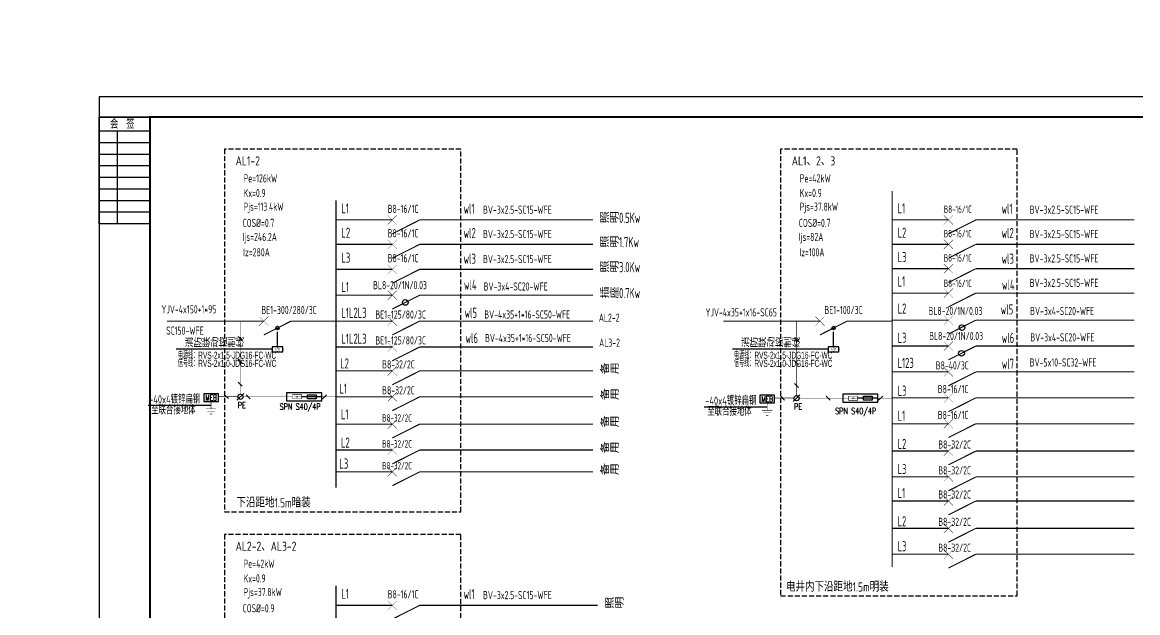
# Model space of a CAD drawing. Extents: x 2166032 to 5302137, y 581493 to 2416206.
# Drawn here: x 2799633 to 2854561, y 1151286 to 1180353 of the extents above; entities that cross this region are included whole.
import ezdxf
from ezdxf.enums import TextEntityAlignment as Align

# ---------------------------------------------------------------- set-up
doc = ezdxf.new("R2010")
doc.units = 0
doc.header["$LTSCALE"] = 1000
doc.header["$MEASUREMENT"] = 0
for name, pattern in [('ACAD_ISO06W100', [37.5, 24, -3, 0.5, -3, 0.5, -3, 0.5, -3]), ('CENTER2', [1.14, 0.75, -0.13, 0.13, -0.13]), ('CONTINOUS', [0]), ('DASH', [0.35, 0.25, -0.1]), ('HIDDEN', [0.375, 0.25, -0.125])]:
    doc.linetypes.add(name, pattern=pattern)
for name, color, linetype in [('B', 7, 'HIDDEN'), ('BXT', 4, 'Continuous'), ('DOTLN', 2, 'Continuous'), ('E-SYST', 7, 'Continuous'), ('E-TEXT', 6, 'Continuous'), ('ELEMENT', 100, 'Continuous'), ('EQUIP', 80, 'Continuous'), ('EQUIP-消防', 3, 'Continuous'), ('PUB_TITLE', 137, 'Continuous'), ('SHTLN', 4, 'Continuous'), ('SIG_TEXT', 7, 'Continuous'), ('SYST', 7, 'Continuous'), ('TEL_TEXT', 7, 'Continuous'), ('TERM', 2, 'Continuous'), ('WALL', 8, 'Continuous'), ('WIRE', 6, 'Continuous'), ('WIRE-接地', 4, 'Continuous'), ('给排水文本', 30, 'Continuous')]:
    doc.layers.add(name, color=color, linetype=linetype)
doc.styles.add('_COMPLEX', font='COMPLEX', dxfattribs={"width": 0.6})
doc.styles.add('_TEL_DIM', font='@tssdeng.shx', dxfattribs={"width": 0.8, "height": 3.5, "bigfont": '!tssdchn.shx'})
doc.styles.add('DIM_FONT', font='simplex_.ttf', dxfattribs={"width": 0.7})
doc.styles.add('FS', font='arr.shx', dxfattribs={"width": 0.75, "bigfont": 'fs.shx'})
doc.styles.add('HZTXT', font='tssdeng.shx', dxfattribs={"width": 0.7, "bigfont": 'tssdchn.shx'})
doc.styles.get("Standard").update_dxf_attribs({"font": 'tssdeng.shx', "bigfont": 'tssdchn.shx'})
doc.styles.add('TSSD_REIN', font='tssdeng.shx', dxfattribs={"width": 0.7, "bigfont": 'tssdchn.shx'})
doc.styles.add('样式 1', font='tssdeng.shx', dxfattribs={"width": 0.7, "bigfont": 'tssdchn.shx'})

# ---------------------------------------------------------------- blocks, each defined once
blk = doc.blocks.new('1107AA')
at = {"color": 3, "linetype": 'Continuous'}
for points, const_width in [([(0, -7.5), (-3.79, 0)], 0.3), ([(1.25, 1.25), (-1.25, -1.25)], 0.1), ([(-1.25, 1.25), (1.25, -1.25)], 0.1)]:
    blk.add_lwpolyline(points, dxfattribs=dict(at, const_width=const_width))
blk = doc.blocks.new('$element$00000286')
at = {"const_width": 0.0233}
for points in [[(0, 0), (0, -0.375)], [(-0.25, -0.375), (0.25, -0.375)], [(-0.188, -0.5), (0.188, -0.5)], [(-0.062, -0.625), (0.062, -0.625)]]:
    blk.add_lwpolyline(points, dxfattribs=at)
at = {"flags": 9}
blk.add_attdef('S', (0, 0), '', height=0.00000667, dxfattribs=at)
blk = doc.blocks.new('_LINKPT1')
blk.add_line((0, 0), (0, 0))
blk = doc.blocks.new('FC1O39RR')
for p, q in [((0.66, 0.34), (-0.66, 0.34)), ((-0.66, 0.34), (-0.66, -0.34)), ((0.66, -0.34), (0.66, 0.34)), ((-0.66, -0.34), (0.66, -0.34))]:
    blk.add_line(p, q)
at = {"xscale": 0.002857142857142999, "yscale": 0.002857142857142999, "zscale": 0.002857142857142999}
for p in [(-0.66, 0), (0, 0.34), (0.66, 0), (0, -0.34)]:
    blk.add_blockref('_LINKPT1', p, dxfattribs=at)
at = {"style": '_COMPLEX', "width": 0.6, "flags": 8}
blk.add_attdef('$TEXT$', text='', height=0.515, dxfattribs=at).set_placement((0, 0), align=Align.MIDDLE_CENTER)
at = {"flags": 9}
blk.add_attdef('A', (0, 0), '', height=0.0000286, dxfattribs=at)
blk = doc.blocks.new('$TelecSys$00000008')
blk.add_line((0.4, 0.4), (-0.4, -0.4))
blk = doc.blocks.new('$TelecSys$00000006')
blk.add_line((-1.32, -1.32), (1.32, 1.32))
blk.add_circle((0, 0), 1)
blk = doc.blocks.new('_M12')
for p, q in [((-0.1, -0.717), (-0.1, -0.283)), ((-0.1, -0.283), (0.1, -0.283)), ((0.1, -0.283), (0.1, -0.717)), ((0.1, -0.717), (-0.1, -0.717))]:
    blk.add_line(p, q)
blk.add_lwpolyline([(0, 0), (0, -1)])
at = {"width": 0.8, "flags": 9}
blk.add_attdef('S', (0.25, -0.5), '', height=0.2, dxfattribs=at)
blk = doc.blocks.new('$element$00000532')
at = {"const_width": 0.0233}
for points in [[(0, 0), (0, -0.283)], [(-0.1, -0.283), (0.1, -0.283), (0.1, -0.717), (-0.1, -0.717), (-0.1, -0.283)], [(0, -1), (0, -0.567)]]:
    blk.add_lwpolyline(points, dxfattribs=at)
for points in [[(-0.033, -0.55), (0.033, -0.55), (0, -0.35), (0.033, -0.55)], [(0.033, -0.55), (0, -0.35), (-0.033, -0.55), (0.033, -0.55)], [(0, -0.367), (-0.033, -0.567), (0.033, -0.567), (0, -0.367)]]:
    blk.add_solid(points)
at = {"flags": 9}
blk.add_attdef('S', (0, 0), '', height=0.00000667, dxfattribs=at)
blk = doc.blocks.new('$equip$00001926')
for p, q in [((0.65, 0.65), (-0.65, 0.65)), ((-0.65, 0.65), (-0.65, 0)), ((-0.65, 0), (0.65, 0)), ((0.65, 0), (0.65, 0.65))]:
    blk.add_line(p, q)
for p in [(-0.65, 0.33), (0, 0.65), (0, 0), (0.65, 0.33)]:
    blk.add_point(p)
at = {"color": 7, "style": '_TEL_DIM'}
blk.add_attdef('$TEXT$', text='', height=0.3, dxfattribs=at).set_placement((0.01, 0.34), align=Align.MIDDLE_CENTER)
at = {"color": 7, "style": '_TEL_DIM', "flags": 1}
blk.add_attdef('A', text='', height=0.00002, dxfattribs=at).set_placement((0, 0), align=Align.MIDDLE_CENTER)
blk = doc.blocks.new('$会签栏$00000001')
at = {"layer": 'PUB_TITLE'}
for p, q in [((-52.6, 0), (-52.6, 25)), ((-46.9, 0), (-46.9, 25)), ((-41.2, 0), (-41.2, 25)), ((-35.5, 0), (-35.5, 25)), ((-29.8, 0), (-29.8, 25)), ((-24.1, 0), (-24.1, 25)), ((-18.4, 0), (-18.4, 25)), ((-12.7, 0), (-12.7, 25)), ((-7, 0), (-7, 25)), ((0, 0), (0, 25)), ((-52.6, 16), (-7, 16))]:
    blk.add_line(p, q, dxfattribs=at)
blk.add_lwpolyline([(0, 25), (0, 0), (-52.6, 0), (-52.6, 25)], close=True, dxfattribs=at)
at = {"layer": 'PUB_TITLE', "color": 0, "style": 'TSSD_REIN', "width": 0.75}
blk.add_text('会  签', height=4.219, rotation=270, dxfattribs=at).set_placement((-5.71, 19.67))

msp = doc.modelspace()

# ---------------------------------------------------------------- linework, layer by layer
for p, q in [((2812198.5, 1164382.7), (2812198.5, 1164871.7)), ((2839586, 1164382.7), (2839586, 1164871.7)), ((2811938.5, 1164252.7), (2807217.2, 1164252.7)), ((2839326, 1164252.7), (2834604.7, 1164252.7)), ((2805825.1, 1161495.6), (2808928, 1161495.6)), ((2833212.4, 1161427.6), (2836315.3, 1161427.6))]:
    msp.add_line(p, q)
for points, const_width in [([(2817627.2, 1170847.5), (2818077.2, 1170397.5)], 18), ([(2817627.2, 1170397.5), (2818077.2, 1170847.5)], 18), ([(2819202.2, 1170622.5), (2817852.2, 1169940)], 54), ([(2817628.2, 1169647.6), (2818078.2, 1169197.6)], 18), ([(2817628.2, 1169197.6), (2818078.2, 1169647.6)], 18), ([(2819203.2, 1169422.6), (2817853.2, 1168740.2)], 54), ([(2845015.7, 1167247.9), (2845465.7, 1166797.9)], 18), ([(2845015.7, 1166797.9), (2845465.7, 1167247.9)], 18), ([(2817628.3, 1167143.4), (2818078.3, 1166693.4)], 18), ([(2817628.3, 1166693.4), (2818078.3, 1167143.4)], 18), ([(2819203.3, 1166918.4), (2817853.3, 1166236)], 54), ([(2846590.7, 1167022.9), (2845240.7, 1166340.5)], 54), ([(2817628.5, 1165868.6), (2818078.5, 1165418.6)], 18), ([(2817628.5, 1165418.6), (2818078.5, 1165868.6)], 18), ([(2819203.5, 1165643.6), (2817853.5, 1164961.2)], 54), ([(2845016.3, 1165913.9), (2845466.3, 1165463.9)], 18), ([(2845016.3, 1165463.9), (2845466.3, 1165913.9)], 18), ([(2846591.3, 1165688.9), (2845241.3, 1165006.5)], 54), ([(2817628.5, 1164593.9), (2818078.5, 1164143.9)], 18), ([(2817628.5, 1164143.9), (2818078.5, 1164593.9)], 18), ([(2845015.8, 1164639.2), (2845465.8, 1164189.2)], 18), ([(2845015.8, 1164189.2), (2845465.8, 1164639.2)], 18), ([(2819203.5, 1164368.9), (2817853.5, 1163686.5)], 54), ([(2846590.8, 1164414.2), (2845240.8, 1163731.8)], 54), ([(2817628.7, 1163414.4), (2818078.7, 1162964.4)], 18), ([(2817628.7, 1162964.4), (2818078.7, 1163414.4)], 18), ([(2845016.1, 1163364.4), (2845466.1, 1162914.4)], 18), ([(2845016.1, 1162914.4), (2845466.1, 1163364.4)], 18), ([(2846591.1, 1163139.4), (2845241.1, 1162457)], 54), ([(2845016.1, 1162089.7), (2845466.1, 1161639.7)], 18), ([(2845016.1, 1161639.7), (2845466.1, 1162089.7)], 18), ([(2846591.1, 1161864.7), (2845241.1, 1161182.2)], 54), ([(2845016.1, 1160814.9), (2845466.1, 1160364.9)], 18), ([(2845016.1, 1160364.9), (2845466.1, 1160814.9)], 18), ([(2846591.1, 1160589.9), (2845241.1, 1159907.5)], 54), ([(2845016, 1159469.6), (2845466, 1159019.6)], 18), ([(2845016, 1159019.6), (2845466, 1159469.6)], 18), ([(2846591, 1159244.6), (2845241, 1158562.1)], 54), ([(2845016, 1158194.8), (2845466, 1157744.8)], 18), ([(2845016, 1157744.8), (2845466, 1158194.8)], 18), ([(2846591, 1157969.8), (2845241, 1157287.4)], 54), ([(2845016, 1157010.1), (2845466, 1156560.1)], 18), ([(2845016, 1156560.1), (2845466, 1157010.1)], 18), ([(2846591, 1156785.1), (2845241, 1156102.6)], 54), ([(2845015.8, 1155664.7), (2845465.8, 1155214.7)], 18), ([(2845015.8, 1155214.7), (2845465.8, 1155664.7)], 18), ([(2846590.8, 1155439.7), (2845240.8, 1154757.3)], 54), ([(2845015.8, 1154390), (2845465.8, 1153940)], 18), ([(2845015.8, 1153940), (2845465.8, 1154390)], 18), ([(2846590.8, 1154165), (2845240.8, 1153482.5)], 54), ([(2817627.2, 1151872.9), (2818077.2, 1151422.9)], 18), ([(2817627.2, 1151422.9), (2818077.2, 1151872.9)], 18), ([(2819202.2, 1151647.9), (2817852.2, 1150965.5)], 54)]:
    msp.add_lwpolyline(points, dxfattribs=dict(const_width=const_width))
at = {"color": 3, "linetype": 'Continuous'}
for points, const_width in [([(2845014.7, 1170847.5), (2845464.7, 1170397.5)], 18), ([(2845014.7, 1170397.5), (2845464.7, 1170847.5)], 18), ([(2846589.7, 1170622.5), (2845239.7, 1169940)], 54), ([(2845015.7, 1169647.6), (2845465.7, 1169197.6)], 18), ([(2845015.7, 1169197.6), (2845465.7, 1169647.6)], 18), ([(2846590.7, 1169422.6), (2845240.7, 1168740.2)], 54), ([(2817628.8, 1168418.2), (2818078.8, 1167968.2)], 18), ([(2817628.8, 1167968.2), (2818078.8, 1168418.2)], 18), ([(2845015.7, 1168447.8), (2845465.7, 1167997.8)], 18), ([(2845015.7, 1167997.8), (2845465.7, 1168447.8)], 18), ([(2819203.8, 1168193.2), (2817853.8, 1167510.7)], 54), ([(2846590.7, 1168222.8), (2845240.7, 1167540.3)], 54), ([(2819203.7, 1163189.4), (2817853.7, 1162507)], 54), ([(2817628.7, 1162139.6), (2818078.7, 1161689.6)], 18), ([(2817628.7, 1161689.6), (2818078.7, 1162139.6)], 18), ([(2819203.7, 1161914.6), (2817853.7, 1161232.2)], 54), ([(2817628.5, 1160794.3), (2818078.5, 1160344.3)], 18), ([(2817628.5, 1160344.3), (2818078.5, 1160794.3)], 18), ([(2819203.5, 1160569.3), (2817853.5, 1159886.9)], 54), ([(2817628.5, 1159519.5), (2818078.5, 1159069.5)], 18), ([(2817628.5, 1159069.5), (2818078.5, 1159519.5)], 18), ([(2819203.5, 1159294.5), (2817853.5, 1158612.1)], 54), ([(2817628.5, 1158444.9), (2818078.5, 1157994.9)], 18), ([(2817628.5, 1157994.9), (2818078.5, 1158444.9)], 18), ([(2819203.5, 1158219.9), (2817853.5, 1157537.5)], 54)]:
    msp.add_lwpolyline(points, dxfattribs=dict(at, const_width=const_width))
for centre, radius in [((2604640.5, 1020101.3), 438608.5), ((2818496.9, 1166561.3), 140.3), ((2845907.3, 1165320.9), 140.3), ((2845884.4, 1164057.1), 140.3)]:
    msp.add_circle(centre, radius)
at = {"layer": 'B'}
for p, q in [((2812198.5, 1164871.7), (2812198.5, 1165302.4)), ((2839586, 1164871.7), (2839586, 1165302.4))]:
    msp.add_line(p, q, dxfattribs=at)
at = {"layer": 'DOTLN', "linetype": 'DASH'}
for p, q in [((2848622.9, 1174115.3), (2836975.2, 1174115.3)), ((2836975.2, 1174115.3), (2836975.2, 1152120.5)), ((2848622.9, 1152120.5), (2848622.9, 1174115.3)), ((2836975.2, 1152120.5), (2848622.9, 1152120.5))]:
    msp.add_line(p, q, dxfattribs=at)
for points in [[(2809587.7, 1156247.3), (2821235.4, 1156247.3), (2821235.4, 1174115.3), (2809587.7, 1174115.3)], [(2809587.7, 1139461.2), (2821235.4, 1139461.2), (2821235.4, 1155140.7), (2809587.7, 1155140.7)]]:
    msp.add_lwpolyline(points, close=True, dxfattribs=at)
at = {"layer": 'E-SYST', "color": 3, "linetype": 'CONTINOUS', "const_width": 54}
for points in [[(2842467.9, 1153542.3), (2842468.1, 1172045.8)], [(2815080.4, 1157437.8), (2815080.6, 1171588.3)], [(2815079.1, 1170622.5), (2817852.2, 1170622.5)], [(2819202.2, 1170622.5), (2827729.6, 1170622.5)], [(2842466.6, 1170622.5), (2845239.7, 1170622.5)], [(2846589.7, 1170622.5), (2854393.8, 1170622.5)], [(2815080.1, 1169422.6), (2817853.2, 1169422.6)], [(2819203.2, 1169422.6), (2827730.6, 1169422.6)], [(2842467.6, 1169422.6), (2845240.7, 1169422.6)], [(2846590.7, 1169422.6), (2854394.8, 1169422.6)], [(2815080.7, 1168193.2), (2817853.8, 1168193.2)], [(2819203.8, 1168193.2), (2827730.6, 1168193.2)], [(2842467.6, 1168222.8), (2845240.7, 1168222.8)], [(2846590.7, 1168222.8), (2854394.8, 1168222.8)], [(2815080.2, 1166918.4), (2817853.3, 1166918.4)], [(2819203.3, 1166918.4), (2827730.6, 1166918.4)], [(2842467.6, 1167022.9), (2845240.7, 1167022.9)], [(2846590.7, 1167022.9), (2854394.8, 1167022.9)], [(2815080.5, 1165643.6), (2817853.5, 1165643.6)], [(2819203.5, 1165643.6), (2827730.9, 1165643.6)], [(2842468.2, 1165688.9), (2845241.3, 1165688.9)], [(2846591.3, 1165688.9), (2854394.8, 1165688.9)], [(2815080.5, 1164368.9), (2817853.5, 1164368.9)], [(2819203.5, 1164368.9), (2827730.9, 1164368.9)], [(2842467.7, 1164414.2), (2845240.8, 1164414.2)], [(2846590.8, 1164414.2), (2854394.8, 1164414.2)], [(2815080.6, 1163189.4), (2817853.7, 1163189.4)], [(2819203.7, 1163189.4), (2827731, 1163189.4)], [(2842468.1, 1163139.4), (2845241.1, 1163139.4)], [(2846591.1, 1163139.4), (2854395.1, 1163139.4)], [(2815080.6, 1161914.6), (2817853.7, 1161914.6)], [(2819203.7, 1161914.6), (2827731, 1161914.6)], [(2842468.1, 1161864.7), (2845241.1, 1161864.7)], [(2846591.1, 1161864.7), (2854395.1, 1161864.7)], [(2815080.4, 1160569.3), (2817853.5, 1160569.3)], [(2819203.5, 1160569.3), (2827730.8, 1160569.3)], [(2842468.1, 1160589.9), (2845241.1, 1160589.9)], [(2846591.1, 1160589.9), (2854395.1, 1160589.9)], [(2815080.4, 1159294.5), (2817853.5, 1159294.5)], [(2819203.5, 1159294.5), (2827730.8, 1159294.5)], [(2842467.9, 1159244.6), (2845241, 1159244.6)], [(2846591, 1159244.6), (2854394.9, 1159244.6)], [(2815080.4, 1158219.9), (2817853.5, 1158219.9)], [(2819203.5, 1158219.9), (2827730.8, 1158219.9)], [(2842467.9, 1157969.8), (2845241, 1157969.8)], [(2846591, 1157969.8), (2854394.9, 1157969.8)], [(2842467.9, 1156785.1), (2845241, 1156785.1)], [(2846591, 1156785.1), (2854395, 1156785.1)], [(2842467.7, 1155439.7), (2845240.8, 1155439.7)], [(2846590.8, 1155439.7), (2854394.8, 1155439.7)], [(2842467.7, 1154165), (2845240.8, 1154165)], [(2846590.8, 1154165), (2854394.8, 1154165)], [(2815080.4, 1140823.2), (2815080.6, 1152613.7)], [(2815079.1, 1151647.9), (2817852.2, 1151647.9)], [(2819202.2, 1151647.9), (2827970.9, 1151647.9)]]:
    msp.add_lwpolyline(points, dxfattribs=at)
at = {"layer": 'PUB_TITLE'}
msp.add_lwpolyline([(2803419.4, 1117290.9), (2908519.4, 1117290.9), (2908519.4, 1176690.9), (2803419.4, 1176690.9)], close=True, dxfattribs=at)
at = {"layer": 'PUB_TITLE', "const_width": 100}
msp.add_lwpolyline([(2805919.4, 1118290.9), (2907519.4, 1118290.9), (2907519.4, 1175690.9), (2805919.4, 1175690.9)], close=True, dxfattribs=at)
at = {"layer": 'SYST', "color": 3, "linetype": 'Continuous', "const_width": 54}
for points in [[(2806765.7, 1165643.6), (2810705.5, 1165643.6)], [(2810705.5, 1165643.6), (2811523.5, 1165643.6)], [(2812873.5, 1165643.6), (2814893.8, 1165643.6)], [(2814558.5, 1165639.9), (2815080.6, 1165643.6)], [(2834153.2, 1165643.6), (2838911, 1165643.6)], [(2840261, 1165643.6), (2842468.1, 1165643.6)]]:
    msp.add_lwpolyline(points, dxfattribs=at)
at = {"layer": 'WALL', "color": 4}
for centre in [(2812198.5, 1165302.4), (2839586, 1165302.4)]:
    msp.add_circle(centre, 82.7, dxfattribs=at)
at = {"layer": 'WIRE'}
for points in [[(2812645.8, 1161710.8), (2814382.3, 1161710.8), (2814382.3, 1162118.4), (2812645.8, 1162118.4)], [(2840033.2, 1161642.9), (2841769.7, 1161642.9), (2841769.7, 1162050.5), (2840033.2, 1162050.5)]]:
    msp.add_lwpolyline(points, close=True, dxfattribs=at)
at = {"layer": 'WIRE-接地', "linetype": 'CENTER2', "const_width": 30}
for points in [[(2810362.7, 1162043.2), (2810362.7, 1165643.6)], [(2837761.8, 1161974.7), (2837761.8, 1165643.6)]]:
    msp.add_lwpolyline(points, dxfattribs=at)
at = {"layer": 'WIRE-接地', "color": 4, "linetype": 'CENTER2', "const_width": 30}
for points in [[(2810247.7, 1161925.1), (2809289.4, 1161925.1)], [(2810502.5, 1161914.6), (2812645.8, 1161914.6)], [(2814382.3, 1161914.6), (2815080.6, 1161914.6)], [(2837635, 1161857.2), (2836676.8, 1161857.2)], [(2837889.8, 1161846.7), (2840033.2, 1161846.7)], [(2841769.7, 1161846.7), (2842467.9, 1161846.7)]]:
    msp.add_lwpolyline(points, dxfattribs=at)

# ---------------------------------------------------------------- block references
at = {"layer": 'BXT', "xscale": 180, "yscale": 180, "zscale": 180, "rotation": 90}
for p in [(2811523.5, 1165643.6), (2838911, 1165643.6)]:
    msp.add_blockref('1107AA', p, dxfattribs=at)
at = {"layer": 'ELEMENT', "rotation": 270}
for name, p, xscale, yscale, zscale in [('$element$00000532', (2812649.3, 1161914.6), -1028.571428571828, -1028.571428571478, 1028.571428571428), ('_M12', (2814382.3, 1161914.6), 983.0400000000373, 983.0399999999208, 983.0400000000002), ('$element$00000532', (2840036.6, 1161846.7), -1028.571428571828, -1028.571428571478, 1028.571428571428), ('_M12', (2841769.7, 1161846.7), 983.0400000000373, 983.0399999999208, 983.0400000000002)]:
    msp.add_blockref(name, p, dxfattribs=dict(at, xscale=xscale, yscale=yscale, zscale=zscale))
at = {"layer": 'ELEMENT', "xscale": 1000, "yscale": 1000, "zscale": 1000}
for p in [(2808928, 1161694), (2836315.3, 1161626)]:
    msp.add_blockref('$element$00000286', p, dxfattribs=at)
at = {"layer": 'EQUIP', "ltscale": 2, "xscale": 548.4495126465335, "yscale": 548.4495126460679, "zscale": 548.4495126461621}
for p in [(2808928, 1161877.9), (2836315.3, 1161810)]:
    msp.add_blockref('FC1O39RR', p, dxfattribs=at).add_auto_attribs({'$TEXT$': 'MEB'})
at = {"layer": 'EQUIP-消防', "xscale": 400, "yscale": 400, "zscale": 400}
for p in [(2812198.5, 1164122.7), (2839586, 1164122.7)]:
    msp.add_blockref('$equip$00001926', p, dxfattribs=at).add_auto_attribs({'$TEXT$': 'I/O'})
at = {"layer": 'PUB_TITLE', "xscale": 100, "yscale": 100, "zscale": 100, "rotation": 90}
msp.add_blockref('$会签栏$00000001', (2805919.4, 1175690.9), dxfattribs=at)
at = {"layer": 'SHTLN', "xscale": 250, "yscale": 250, "zscale": 250, "rotation": 90}
for p in [(2810362.7, 1164787.3), (2837761.8, 1164718.8), (2810362.7, 1163662.3), (2810374.5, 1163661.7), (2837761.8, 1163593.8), (2810362.7, 1162537.3), (2837761.8, 1162468.8)]:
    msp.add_blockref('$TelecSys$00000008', p, dxfattribs=at)
at = {"layer": 'SHTLN', "color": 4, "xscale": 250, "yscale": 250, "zscale": 250, "rotation": 270}
for p in [(2809679.7, 1161925.1), (2810750.5, 1161914.6), (2837067.1, 1161857.2), (2839313.1, 1161846.7)]:
    msp.add_blockref('$TelecSys$00000008', p, dxfattribs=at)
at = {"layer": 'SHTLN', "color": 4, "xscale": 250, "yscale": 250, "zscale": 250}
for p in [(2814515.5, 1161914.6), (2841902.9, 1161846.7)]:
    msp.add_blockref('$TelecSys$00000008', p, dxfattribs=at)
at = {"layer": 'TERM', "color": 1, "xscale": 128, "yscale": 128, "zscale": 128}
for p in [(2810374.5, 1161914.6), (2837761.8, 1161846.7)]:
    msp.add_blockref('$TelecSys$00000006', p, dxfattribs=at)

# ---------------------------------------------------------------- texts
at = {"style": '_TEL_DIM'}
for s, height, width, p in [('Pe=126kW', 400, 0.6, (2810531.4, 1172472.9)), ('Pe=42kW', 400, 0.6, (2837918.9, 1172472.9)), ('Kx=0.9', 400, 0.6, (2810531.4, 1171747.7)), ('Kx=0.9', 400, 0.6, (2837918.9, 1171747.7)), ('Pjs=113.4kW', 400, 0.6, (2810531.4, 1171075.7)), ('L1', 500, 0.64, (2815349.9, 1170944)), ('B8-16/1C', 400, 0.6, (2817627.2, 1170968.8)), ('wl1', 500, 0.64, (2821362, 1170927.5)), ('BV-3x2.5-SC15-WFE', 400, 0.6, (2822323.2, 1170926.4)), ('Pjs=37.8kW', 400, 0.6, (2837918.9, 1171075.7)), ('L1', 500, 0.64, (2842737.4, 1170944)), ('B8-16/1C', 364, 0.6, (2845014.7, 1170968.8)), ('wl1', 500, 0.64, (2847855.8, 1170927.5)), ('BV-3x2.5-SC15-WFE', 400, 0.6, (2849245.4, 1170926.4)), ('COS%%C=0.7 ', 400, 0.6, (2810489.1, 1170277.6)), ('照明', 500, 0.8, (2828061.1, 1170478.4)), ('0.5Kw', 500, 0.64, (2829022.3, 1170478.4)), ('COS%%C=0.7 ', 400, 0.6, (2837876.6, 1170277.6)), ('Ijs=246.2A', 400, 0.6, (2810489.1, 1169587.9)), ('L2', 500, 0.64, (2815349.9, 1169744.1)), ('B8-16/1C', 400, 0.6, (2817627.2, 1169768.9)), ('wl2', 500, 0.64, (2821361.4, 1169727.6)), ('BV-3x2.5-SC15-WFE', 400, 0.6, (2822323.2, 1169726.6)), ('Ijs=82A', 400, 0.6, (2837876.6, 1169587.9)), ('L2', 500, 0.64, (2842737.4, 1169744.1)), ('B8-16/1C', 364, 0.6, (2845014.7, 1169768.9)), ('wl2', 500, 0.64, (2847855.2, 1169727.6)), ('BV-3x2.5-SC15-WFE', 400, 0.6, (2849245.4, 1169726.6)), ('照明', 500, 0.8, (2828061.1, 1169278.6)), ('1.7Kw', 500, 0.64, (2829022.3, 1169278.6)), ('Iz=280A', 400, 0.6, (2810511.9, 1168832.5)), ('L3', 500, 0.64, (2815349.9, 1168514.7)), ('B8-16/1C', 400, 0.6, (2817627.2, 1168539.5)), ('wl3', 500, 0.64, (2821361.4, 1168462)), ('BV-3x2.5-SC15-WFE', 400, 0.6, (2822323.2, 1168497.1)), ('Iz=100A', 400, 0.6, (2837899.4, 1168832.5)), ('L3', 500, 0.64, (2842737.4, 1168544.3)), ('B8-16/1C', 364, 0.6, (2845014.7, 1168569.1)), ('wl3', 500, 0.64, (2847855.2, 1168462)), ('BV-3x2.5-SC15-WFE', 400, 0.6, (2849245.4, 1168526.7)), ('照明', 500, 0.8, (2828061.1, 1168049.1)), ('3.0Kw', 500, 0.64, (2829022.3, 1168049.1)), ('L1', 500, 0.64, (2842737.4, 1167344.4)), ('BL8-20/1N/0.03', 400, 0.6, (2816907.7, 1167211.6)), ('wl4', 500, 0.64, (2821382.5, 1167180.4)), ('BV-3x4-SC20-WFE', 400, 0.6, (2822353.7, 1167146.3)), ('插座', 500, 0.8, (2828061.1, 1166772.5)), ('0.7Kw', 500, 0.64, (2829022.3, 1166772.5)), ('B8-16/1C', 364, 0.6, (2845014.7, 1167319.3)), ('wl4', 500, 0.64, (2847876.3, 1167180.4)), ('BV-3x2.5-SC15-WFE', 400, 0.6, (2849245.4, 1167326.9)), ('YJV-4x150+1*95', 400, 0.6, (2806479.5, 1166023)), ('BE1-300/280/3C', 400, 0.6, (2811407.8, 1165990)), ('BE1-125/80/3C', 400, 0.6, (2817021.7, 1165765)), ('wl5', 500, 0.64, (2821412.5, 1165802.4)), ('BV-4x35+1*16-SC50-WFE', 400, 0.6, (2822383.6, 1165768.3)), ('YJV-4x35+1x16-SC65', 400, 0.6, (2833272.7, 1165874.3)), ('BE1-100/3C', 400, 0.6, (2839136, 1165990)), ('L2', 500, 0.64, (2842737.4, 1166010.5)), ('BL8-20/1N/0.03', 400, 0.6, (2844262.5, 1165943.9)), ('wl5', 500, 0.64, (2847816.6, 1165968.5)), ('BV-3x4-SC20-WFE', 400, 0.6, (2849266.1, 1165941.1)), ('AL2-2', 400, 0.6, (2828026, 1165611.2)), ('SC150-WFE', 400, 0.6, (2806717.5, 1164975.5)), ('wl6', 500, 0.64, (2821455, 1164556.9)), ('L3', 500, 0.64, (2842737.5, 1164571.9)), ('BL8-20/1N/0.03', 400, 0.6, (2844295.2, 1164707.4)), ('wl6', 500, 0.64, (2847865.4, 1164566.8)), ('BV-3x4-SC20-WFE', 400, 0.6, (2849275.8, 1164642.1)), ('BE1-125/80/3C', 400, 0.6, (2817021.7, 1164490.2)), ('BV-4x35+1*16-SC50-WFE', 400, 0.6, (2822423.5, 1164605.3)), ('AL3-2', 400, 0.6, (2828040.4, 1164380)), ('L2', 500, 0.64, (2815288.5, 1163308.8)), ('B8-32/2C', 400, 0.6, (2817355.1, 1163310.7)), ('备用', 500, 0.8, (2828066.3, 1163045.3)), ('L123', 500, 0.64, (2842737.6, 1163334)), ('B8-40/3C', 400, 0.6, (2844616.2, 1163260.8)), ('wl7', 500, 0.64, (2847865.4, 1163292)), ('BV-5x10-SC32-WFE', 400, 0.6, (2849245.6, 1163406.3)), ('L1', 500, 0.64, (2815251.5, 1162069.3)), ('B8-32/2C', 400, 0.6, (2817355.1, 1162036)), ('备用', 500, 0.8, (2828066.3, 1161770.6)), ('L3', 500, 0.64, (2842737.6, 1161962.6)), ('B8-16/1C', 400, 0.6, (2844716.2, 1162097.9)), ('L1', 500, 0.64, (2815326.2, 1160804.8)), ('L1', 500, 0.64, (2842737.6, 1160733.1)), ('B8-16/1C', 400, 0.6, (2844716.2, 1160823.1)), ('B8-32/2C', 364, 0.6, (2817354.9, 1160690.6)), ('L2', 500, 0.64, (2815326, 1159414.1)), ('B8-32/2C', 364, 0.6, (2817354.9, 1159415.8)), ('L2', 500, 0.64, (2842737.4, 1159342.5)), ('B8-32/2C', 400, 0.6, (2844742.4, 1159365.9)), ('B8-32/2C', 364, 0.6, (2817354.9, 1158341.2)), ('L3', 500, 0.64, (2842737.5, 1158113)), ('B8-32/2C', 400, 0.6, (2844742.4, 1158091.1)), ('L1', 500, 0.64, (2842737.5, 1156928.3)), ('B8-32/2C', 400, 0.6, (2844742.4, 1156906.4)), ('L2', 500, 0.64, (2842737.2, 1155537.6)), ('B8-32/2C', 400, 0.6, (2844742.2, 1155561)), ('L3', 500, 0.64, (2842737.3, 1154308.2)), ('B8-32/2C', 400, 0.6, (2844742.2, 1154286.3)), ('Pe=42kW', 400, 0.6, (2810531.4, 1153498.4)), ('Kx=0.9', 400, 0.6, (2810531.4, 1152773.1)), ('Pjs=37.8kW', 400, 0.6, (2810531.4, 1152101.1)), ('L1', 500, 0.64, (2815349.9, 1151969.4)), ('wl1', 500, 0.64, (2821362, 1151952.9)), ('B8-16/1C', 400, 0.6, (2817627.2, 1151994.2)), ('BV-3x2.5-SC15-WFE', 400, 0.6, (2822323.2, 1151951.9)), ('照明', 500, 0.8, (2828302.4, 1151503.9)), ('COS%%C=0.9 ', 400, 0.6, (2810489.1, 1151303.1))]:
    msp.add_text(s, height=height, dxfattribs=dict(at, width=width)).set_placement(p)
at = {"layer": 'E-TEXT', "color": 7, "style": 'DIM_FONT', "width": 0.7}
for p in [(2812301.9, 1161283.8), (2839660.9, 1161067.3)]:
    msp.add_text('SPN S40/4P', height=300, dxfattribs=at).set_placement(p)
at = {"layer": 'ELEMENT', "color": 7, "style": 'HZTXT', "width": 0.8}
for s, p in [('AL1-2', (2810138, 1173307.8)), ('AL1、2、3', (2837525.5, 1173307.8)), ('下沿距地1.5m暗装', (2810179, 1156472.3)), ('AL2-2、AL3-2', (2810138, 1154333.2)), ('电井内下沿距地1.5m明装', (2837241.5, 1152327.3))]:
    msp.add_text(s, height=450, dxfattribs=at).set_placement(p)
at = {"layer": 'SIG_TEXT', "style": 'FS', "width": 0.55}
for s, p in [('电源线：RVS-2x1.5-JDG16-FC-WC', (2807295.2, 1163787.1)), ('电源线：RVS-2x1.5-JDG16-FC-WC', (2834682.7, 1163787.1)), ('信号线：RVS-2x1.0-JDG16-FC-WC', (2807294, 1163387.5)), ('信号线：RVS-2x1.0-JDG16-FC-WC', (2834681.5, 1163387.5))]:
    msp.add_text(s, height=350, dxfattribs=at).set_placement(p)
at = {"layer": 'TEL_TEXT', "style": '_TEL_DIM'}
for s, width, p in [('L1', 0.64, (2815350, 1167076.1)), ('L1L2L3', 0.64, (2815350, 1165801.4)), ('L1L2L3', 0.64, (2815350, 1164526.6)), ('备用', 0.8, (2828066.1, 1160425.2)), ('备用', 0.8, (2828066.1, 1159150.5)), ('L3', 0.64, (2815249, 1158376.3)), ('备用', 0.8, (2828066.1, 1158075.8))]:
    msp.add_text(s, height=500, dxfattribs=dict(at, width=width)).set_placement(p)
at = {"layer": 'TEL_TEXT', "linetype": 'ACAD_ISO06W100', "style": '_TEL_DIM', "width": 0.8}
for p in [(2807644.1, 1164355.7), (2835031.6, 1164355.7)]:
    msp.add_text('消防联动控制线', height=400, dxfattribs=at).set_placement(p)
at = {"layer": 'WIRE', "color": 0, "style": 'DIM_FONT', "width": 0.7}
for p in [(2810246.4, 1161353.3, 0), (2837633.8, 1161285.4, 0)]:
    msp.add_text('PE', height=300, dxfattribs=at).set_placement(p)
at = {"layer": '给排水文本', "style": '样式 1', "width": 0.7}
for s, p in [('-40x4镀锌扁钢', (2805881.1, 1161589.6)), ('-40x4镀锌扁钢', (2833268.4, 1161521.7)), ('至联合接地体', (2805980.9, 1161055.5)), ('至联合接地体', (2833368.2, 1160987.6))]:
    msp.add_text(s, height=400, dxfattribs=at).set_placement(p)

doc.saveas('drawing.dxf')
